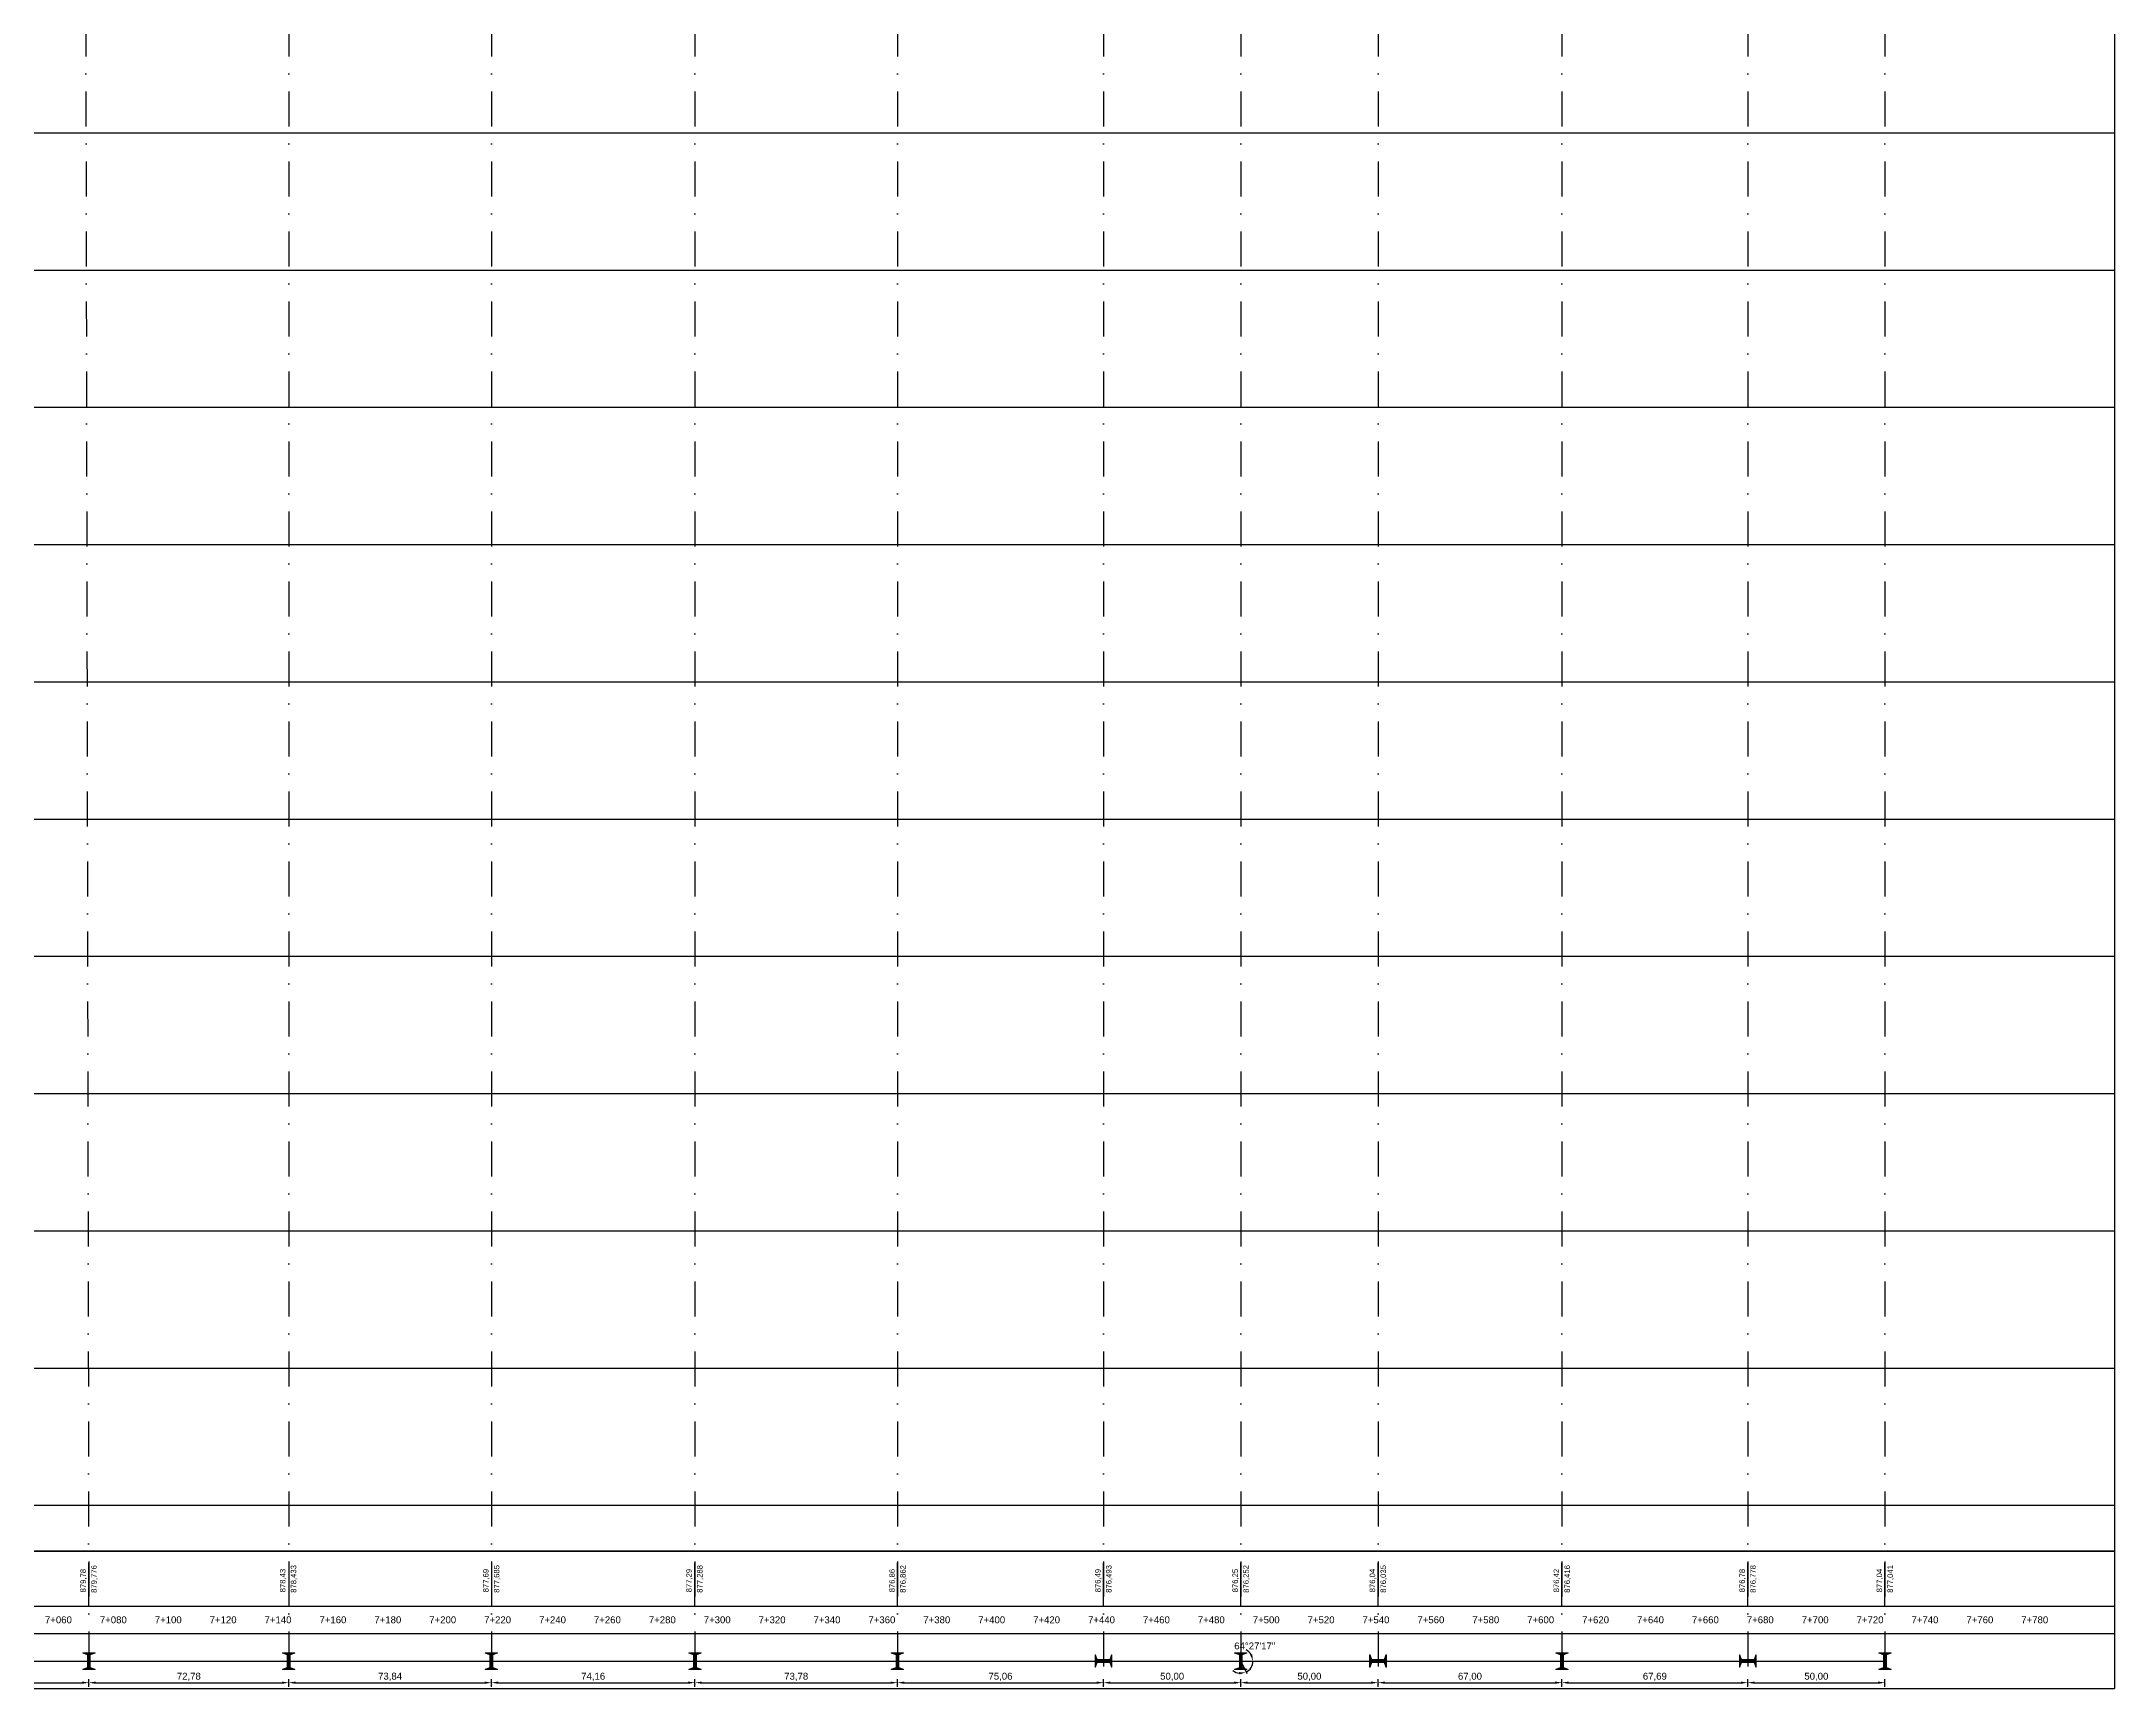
# Model space of a CAD drawing. Header units: metres. Extents: x -121 to 9872, y 3505 to 10721.
# Drawn here: x 7073 to 7828, y 5510 to 6110 of the extents above; entities that cross this region are included whole.
import ezdxf
from ezdxf.enums import TextEntityAlignment as Align

# ---------------------------------------------------------------- set-up
doc = ezdxf.new("R2010")
doc.units = ezdxf.units.M
doc.set_wipeout_variables(frame=1)
doc.header["$PDMODE"] = 2
doc.linetypes.add('DASHDOT', pattern=[25.4, 12.7, -6.35, 0, -6.35])
for name, color, linetype in [('EsquemáticoAlinhamento', 7, 'Continuous'), ('GRID', 253, 'Continuous'), ('Modelo_CotaTerreno_Perfil', 7, 'Continuous'), ('Perfil - Caixa', 251, 'Continuous'), ('Perfil - Texto Estaca', 7, 'Continuous'), ('Poste', 7, 'Continuous'), ('Poste Perfil', 251, 'Continuous'), ('Vertice', 8, 'Continuous')]:
    doc.layers.add(name, color=color, linetype=linetype)
doc.styles.add('R80', font='arial.ttf', dxfattribs={"height": 2})
doc.styles.get("Standard").update_dxf_attribs({"font": 'arial.ttf'})
doc.dimstyles.new('ISO-25', dxfattribs={"dimtxt": 2.5, "dimasz": 2.5, "dimexe": 1.25, "dimexo": 0.625, "dimtad": 1, "dimzin": 1, "dimtxsty": 'Standard', "dimcen": 2.5, "dimaunit": 1, "dimadec": 3, "dimazin": 3, "dimtfac": 1, "dimtmove": 0, "dimatfit": 3, "dimfxlon": 1, "dimarcsym": 0})

# ---------------------------------------------------------------- blocks, each defined once
blk = doc.blocks.new('PosteBloco')
at = {"lineweight": 0}
blk.add_lwpolyline([(-2.3, 0.52), (-2.9, 2.24), (-3.05, 2.24), (-3.05, -2.24), (-2.9, -2.24), (-2.3, -0.52), (2.3, -0.52), (2.9, -2.24), (3.05, -2.24), (3.05, 2.24), (2.9, 2.24), (2.3, 0.52)], close=True, dxfattribs=at)
blk.add_wipeout([(-2.3, 0.52), (-2.9, 2.24), (-3.05, 2.24), (-3.05, -2.24), (-2.9, -2.24), (-2.3, -0.52), (2.3, -0.52), (2.9, -2.24), (3.05, -2.24), (3.05, 2.24), (2.9, 2.24), (2.3, 0.52)]).dxf.layer = 'Poste'
at = {"layer": 'Poste Perfil'}
h = blk.add_hatch(color=256, dxfattribs=at)
h.dxf.hatch_style = 1
h.paths.add_polyline_path([(-2.3, 0.52), (-2.9, 2.24), (-3.05, 2.24), (-3.05, -2.24), (-2.9, -2.24), (-2.3, -0.52), (2.3, -0.52), (2.9, -2.24), (3.05, -2.24), (3.05, 2.24), (2.9, 2.24), (2.3, 0.52)])
at = {"color": 251, "lineweight": 0}
blk.add_circle((0, 0), 0.182, dxfattribs=at)
blk = doc.blocks.new('EsquematicoPlantaGaveta')
at = {"rotation": 269.9999999999131}
blk.add_blockref('PosteBloco', (0, 0), dxfattribs=at)
blk = doc.blocks.new('EsquematicoPlantaTopo')
at = {"layer": 'Poste Perfil'}
blk.add_blockref('PosteBloco', (0, 0), dxfattribs=at)
blk = doc.blocks.new('*D419')
at = {"layer": 'Defpoints', "color": 0, "transparency": 16777216}
for p in [(18.8, 5520.2), (93.89, 5520.2), (98.89, 5520.2), (99.08, 5520.2), (7744.18, 5520.2)]:
    blk.add_point(p, dxfattribs=at)
at = {"layer": 'Vertice', "color": 1, "lineweight": -2, "transparency": 16777216}
blk.add_line((100.33, 5520.2), (99.08, 5520.2), dxfattribs=at)
for start, end in [(27.89534, 55.79069), (304.2082, 332.10354), (359.99889, 360)]:
    blk.add_arc((93.89, 5520.2), 5.19, start, end, dxfattribs=at)
at = {"layer": 'Vertice', "color": 1, "transparency": 16777216}
for points in [[(98.88, 5522.73), (98.07, 5522.53), (99.08, 5520.2)], [(98.07, 5517.88), (98.88, 5517.68), (99.08, 5520.2)]]:
    blk.add_solid(points, dxfattribs=at)
at = {"layer": 'Vertice', "color": 0, "transparency": 16777216, "insert": (98.92, 5525.69), "char_height": 2.5, "attachment_point": 5}
blk.add_mtext('0°0\'4"', dxfattribs=at)
blk = doc.blocks.new('*D420')
at = {"layer": 'Defpoints', "color": 0, "transparency": 16777216}
for p in [(18.8, 5520.21), (317.44, 5520.21), (322.41, 5520.74), (322.7, 5520.39), (7744.18, 5520.21)]:
    blk.add_point(p, dxfattribs=at)
at = {"layer": 'Vertice', "color": 1, "lineweight": -2, "transparency": 16777216}
blk.add_line((323.92, 5520.91), (322.67, 5520.77), dxfattribs=at)
for start, end in [(33.66235, 61.14886), (305.02697, 332.51349), (360, 6.17583)]:
    blk.add_arc((317.44, 5520.21), 5.26, start, end, dxfattribs=at)
at = {"layer": 'Vertice', "color": 1, "transparency": 16777216}
for points in [[(322.21, 5523.26), (321.43, 5522.98), (322.67, 5520.77)], [(321.71, 5517.88), (322.52, 5517.68), (322.7, 5520.21)]]:
    blk.add_solid(points, dxfattribs=at)
at = {"layer": 'Vertice', "color": 0, "transparency": 16777216, "insert": (314.19, 5525.87), "char_height": 2.5, "attachment_point": 5}
blk.add_mtext('6°10\'33"', dxfattribs=at)
blk = doc.blocks.new('*D421')
at = {"layer": 'Defpoints', "color": 0, "transparency": 16777216}
for p in [(408.33, 5525.2), (410.45, 5523.89), (18.8, 5520.21), (408.3, 5520.21), (7744.18, 5520.21)]:
    blk.add_point(p, dxfattribs=at)
at = {"layer": 'Vertice', "color": 1, "lineweight": -2, "transparency": 16777216}
blk.add_arc((408.3, 5520.21), 4.27, 34.0786, 55.55779, dxfattribs=at)
at = {"layer": 'Vertice', "color": 1, "transparency": 16777216}
for points in [[(410.59, 5523.33), (410.84, 5524.12), (408.33, 5524.47)], [(412.23, 5522.72), (411.44, 5522.47), (412.57, 5520.21)]]:
    blk.add_solid(points, dxfattribs=at)
at = {"layer": 'Vertice', "color": 0, "transparency": 16777216, "insert": (418.36, 5525.9), "char_height": 2.5, "attachment_point": 5}
blk.add_mtext('89°38\'11"', dxfattribs=at)
blk = doc.blocks.new('*D422')
at = {"layer": 'Defpoints', "color": 0, "transparency": 16777216}
for p in [(18.8, 5520.21), (1069.43, 5520.21), (1074.72, 5520.21), (1074.72, 5520.21), (7744.18, 5520.21)]:
    blk.add_point(p, dxfattribs=at)
at = {"layer": 'Vertice', "color": 1, "lineweight": -2, "transparency": 16777216}
for start, end in [(27.39362, 54.7536), (305.28003, 332.64002), (360, 0.03363)]:
    blk.add_arc((1069.43, 5520.21), 5.29, start, end, dxfattribs=at)
at = {"layer": 'Vertice', "color": 1, "transparency": 16777216}
for points in [[(1074.53, 5522.74), (1073.72, 5522.54), (1074.72, 5520.21)], [(1073.72, 5517.87), (1074.53, 5517.68), (1074.72, 5520.21)]]:
    blk.add_solid(points, dxfattribs=at)
at = {"layer": 'Vertice', "color": 0, "transparency": 16777216, "insert": (1074.72, 5526.53), "char_height": 2.5, "attachment_point": 5}
blk.add_mtext('0°2\'1"', dxfattribs=at)
blk = doc.blocks.new('*D423')
at = {"layer": 'Defpoints', "color": 0, "transparency": 16777216}
for p in [(18.8, 5520.21), (1730.4, 5520.21), (1735.25, 5518.97), (1735.97, 5519.27), (7744.18, 5520.21)]:
    blk.add_point(p, dxfattribs=at)
at = {"layer": 'Vertice', "color": 1, "lineweight": -2, "transparency": 16777216}
blk.add_line((1735.86, 5518.82), (1737.08, 5518.51), dxfattribs=at)
for start, end in [(25.60978, 51.21956), (294.49933, 320.10911), (345.71889, 360)]:
    blk.add_arc((1730.4, 5520.21), 5.64, start, end, dxfattribs=at)
at = {"layer": 'Vertice', "color": 1, "transparency": 16777216}
for points in [[(1735.9, 5522.74), (1735.08, 5522.55), (1736.04, 5520.21)], [(1734.36, 5516.78), (1735.1, 5516.4), (1735.87, 5518.81)]]:
    blk.add_solid(points, dxfattribs=at)
at = {"layer": 'Vertice', "color": 0, "transparency": 16777216, "insert": (1735.58, 5526.22), "char_height": 2.5, "attachment_point": 5}
blk.add_mtext('14°16\'52"', dxfattribs=at)
blk = doc.blocks.new('*D424')
at = {"layer": 'Defpoints', "color": 0, "transparency": 16777216}
for p in [(18.8, 5520.21), (2179.17, 5520.21), (2184.17, 5520.21), (2184.17, 5520.21), (7744.18, 5520.21)]:
    blk.add_point(p, dxfattribs=at)
at = {"layer": 'Vertice', "color": 1, "lineweight": -2, "transparency": 16777216}
for start, end in [(28.97836, 57.95672), (302.04245, 331.02081), (359.99917, 360)]:
    blk.add_arc((2179.18, 5520.21), 5, start, end, dxfattribs=at)
at = {"layer": 'Vertice', "color": 1, "transparency": 16777216}
for points in [[(2183.95, 5522.73), (2183.14, 5522.52), (2184.17, 5520.21)], [(2183.14, 5517.89), (2183.95, 5517.68), (2184.17, 5520.21)]]:
    blk.add_solid(points, dxfattribs=at)
at = {"layer": 'Vertice', "color": 0, "transparency": 16777216, "insert": (2183.93, 5526.57), "char_height": 2.5, "attachment_point": 5}
blk.add_mtext('0°0\'3"', dxfattribs=at)
blk = doc.blocks.new('*D425')
at = {"layer": 'Defpoints', "color": 0, "transparency": 16777216}
for p in [(18.8, 5520.21), (2756.33, 5520.21), (2761.3, 5520.69), (2761.3, 5520.37), (7744.18, 5520.21)]:
    blk.add_point(p, dxfattribs=at)
at = {"layer": 'Vertice', "color": 1, "lineweight": -2, "transparency": 16777216}
for start, end in [(34.61408, 63.6901), (301.84795, 330.92398), (360, 5.53806)]:
    blk.add_arc((2756.33, 5520.21), 4.98, start, end, dxfattribs=at)
at = {"layer": 'Vertice', "color": 1, "transparency": 16777216}
for points in [[(2760.82, 5523.18), (2760.03, 5522.89), (2761.28, 5520.69)], [(2760.27, 5517.89), (2761.08, 5517.68), (2761.31, 5520.21)]]:
    blk.add_solid(points, dxfattribs=at)
at = {"layer": 'Vertice', "color": 0, "transparency": 16777216, "insert": (2762.28, 5526.53), "char_height": 2.5, "attachment_point": 5}
blk.add_mtext('5°32\'17"', dxfattribs=at)
blk = doc.blocks.new('*D426')
at = {"layer": 'Defpoints', "color": 0, "transparency": 16777216}
for p in [(18.8, 5520.21), (3042.28, 5520.21), (3047.25, 5520.33), (3047.27, 5520.57), (7744.18, 5520.21)]:
    blk.add_point(p, dxfattribs=at)
at = {"layer": 'Vertice', "color": 1, "lineweight": -2, "transparency": 16777216}
for start, end in [(33.26399, 62.38049), (301.76701, 330.88351), (360, 4.1475)]:
    blk.add_arc((3042.28, 5520.21), 4.97, start, end, dxfattribs=at)
at = {"layer": 'Vertice', "color": 1, "transparency": 16777216}
for points in [[(3046.83, 5523.07), (3046.05, 5522.8), (3047.24, 5520.56)], [(3046.22, 5517.89), (3047.03, 5517.68), (3047.25, 5520.21)]]:
    blk.add_solid(points, dxfattribs=at)
at = {"layer": 'Vertice', "color": 0, "transparency": 16777216, "insert": (3047.09, 5525.65), "char_height": 2.5, "attachment_point": 5}
blk.add_mtext('4°8\'51"', dxfattribs=at)
blk = doc.blocks.new('*D427')
at = {"layer": 'Defpoints', "color": 0, "transparency": 16777216}
for p in [(18.8, 5520.21), (4017.51, 5520.21), (4021.79, 5517.61), (4021.98, 5518.5), (7744.18, 5520.21)]:
    blk.add_point(p, dxfattribs=at)
at = {"layer": 'Vertice', "color": 1, "lineweight": -2, "transparency": 16777216}
for start, end in [(30.31373, 60.62746), (268.10588, 298.41961), (328.73333, 360)]:
    blk.add_arc((4017.51, 5520.21), 4.78, start, end, dxfattribs=at)
at = {"layer": 'Vertice', "color": 1, "transparency": 16777216}
for points in [[(4022.04, 5522.73), (4021.24, 5522.51), (4022.29, 5520.21)], [(4019.5, 5516.3), (4020.07, 5515.7), (4021.6, 5517.72)]]:
    blk.add_solid(points, dxfattribs=at)
at = {"layer": 'Vertice', "color": 0, "transparency": 16777216, "insert": (4024.12, 5526.66), "char_height": 2.5, "attachment_point": 5}
blk.add_mtext('31°16\'0"', dxfattribs=at)
blk = doc.blocks.new('*D428')
at = {"layer": 'Defpoints', "color": 0, "transparency": 16777216}
for p in [(18.8, 5520.21), (4503.97, 5520.21), (4508.96, 5520.08), (4508.96, 5520.02), (7744.18, 5520.21)]:
    blk.add_point(p, dxfattribs=at)
at = {"layer": 'Vertice', "color": 1, "lineweight": -2, "transparency": 16777216}
for start, end in [(28.96918, 57.93836), (299.98969, 328.95887), (357.92806, 360)]:
    blk.add_arc((4503.97, 5520.21), 5, start, end, dxfattribs=at)
at = {"layer": 'Vertice', "color": 1, "transparency": 16777216}
for points in [[(4508.74, 5522.73), (4507.94, 5522.52), (4508.96, 5520.21)], [(4507.85, 5517.75), (4508.65, 5517.51), (4508.96, 5520.02)]]:
    blk.add_solid(points, dxfattribs=at)
at = {"layer": 'Vertice', "color": 0, "transparency": 16777216, "insert": (4509.75, 5526.56), "char_height": 2.5, "attachment_point": 5}
blk.add_mtext('2°4\'19"', dxfattribs=at)
blk = doc.blocks.new('*D429')
at = {"layer": 'Defpoints', "color": 0, "transparency": 16777216}
for p in [(18.8, 5520.2), (5017.76, 5520.2), (5022.76, 5520.2), (5022.76, 5520.2), (7744.18, 5520.2)]:
    blk.add_point(p, dxfattribs=at)
at = {"layer": 'Vertice', "color": 1, "lineweight": -2, "transparency": 16777216}
for start, end in [(28.98172, 57.96343), (302.0349, 331.01662), (359.99833, 360)]:
    blk.add_arc((5017.76, 5520.2), 5, start, end, dxfattribs=at)
at = {"layer": 'Vertice', "color": 1, "transparency": 16777216}
for points in [[(5022.54, 5522.73), (5021.73, 5522.52), (5022.76, 5520.2)], [(5021.73, 5517.89), (5022.54, 5517.68), (5022.76, 5520.2)]]:
    blk.add_solid(points, dxfattribs=at)
at = {"layer": 'Vertice', "color": 0, "transparency": 16777216, "insert": (5022.7, 5526.2), "char_height": 2.5, "attachment_point": 5}
blk.add_mtext('0°0\'6"', dxfattribs=at)
blk = doc.blocks.new('*D430')
at = {"layer": 'Defpoints', "color": 0, "transparency": 16777216}
for p in [(18.8, 5520.21), (5531.56, 5520.21), (5536.33, 5518.74), (5536.34, 5519.24), (7744.18, 5520.21)]:
    blk.add_point(p, dxfattribs=at)
at = {"layer": 'Vertice', "color": 1, "lineweight": -2, "transparency": 16777216}
for start, end in [(29.66491, 59.32983), (283.58989, 313.25481), (342.91972, 360)]:
    blk.add_arc((5531.56, 5520.21), 4.88, start, end, dxfattribs=at)
at = {"layer": 'Vertice', "color": 1, "transparency": 16777216}
for points in [[(5536.2, 5522.73), (5535.4, 5522.52), (5536.44, 5520.21)], [(5534.55, 5516.87), (5535.26, 5516.43), (5536.22, 5518.77)]]:
    blk.add_solid(points, dxfattribs=at)
at = {"layer": 'Vertice', "color": 0, "transparency": 16777216, "insert": (5538.41, 5526.17), "char_height": 2.5, "attachment_point": 5}
blk.add_mtext('17°4\'49"', dxfattribs=at)
blk = doc.blocks.new('*D431')
at = {"layer": 'Defpoints', "color": 0, "transparency": 16777216}
for p in [(6123.58, 5522.15), (6123.87, 5520.86), (18.8, 5520.21), (6118.98, 5520.21), (7744.18, 5520.21)]:
    blk.add_point(p, dxfattribs=at)
at = {"layer": 'Vertice', "color": 1, "lineweight": -2, "transparency": 16777216}
for start, end in [(52.26643, 81.58092), (360, 22.95194), (301.37102, 330.68551)]:
    blk.add_arc((6118.98, 5520.21), 4.94, start, end, dxfattribs=at)
at = {"layer": 'Vertice', "color": 1, "transparency": 16777216}
for points in [[(6122.33, 5524.37), (6121.67, 5523.86), (6123.53, 5522.13)], [(6122.88, 5517.89), (6123.69, 5517.68), (6123.92, 5520.21)]]:
    blk.add_solid(points, dxfattribs=at)
at = {"layer": 'Vertice', "color": 0, "transparency": 16777216, "insert": (6126.09, 5526.83), "char_height": 2.5, "attachment_point": 5}
blk.add_mtext('22°57\'7"', dxfattribs=at)
blk = doc.blocks.new('*D432')
at = {"layer": 'Defpoints', "color": 0, "transparency": 16777216}
for p in [(6649.93, 5525.21), (6652.44, 5524.55), (18.8, 5520.21), (6649.93, 5520.21), (7744.18, 5520.21)]:
    blk.add_point(p, dxfattribs=at)
at = {"layer": 'Vertice', "color": 1, "lineweight": -2, "transparency": 16777216}
blk.add_line((6649.93, 5526.47), (6649.93, 5525.22), dxfattribs=at)
blk.add_arc((6649.93, 5520.21), 5.02, 28.8541, 61.14562, dxfattribs=at)
at = {"layer": 'Vertice', "color": 1, "transparency": 16777216}
for points in [[(6652.25, 5524.2), (6652.45, 5525), (6649.93, 5525.22)], [(6654.73, 5522.73), (6653.92, 5522.52), (6654.95, 5520.21)]]:
    blk.add_solid(points, dxfattribs=at)
at = {"layer": 'Vertice', "color": 0, "transparency": 16777216, "insert": (6658.64, 5527.59), "char_height": 2.5, "attachment_point": 5}
blk.add_mtext('89°59\'59"', dxfattribs=at)
blk = doc.blocks.new('*D433')
at = {"layer": 'Defpoints', "color": 0, "transparency": 16777216}
for p in [(18.8, 5520.21), (7509.49, 5520.21), (7511.64, 5515.69), (7512.76, 5517.15), (7744.18, 5520.21)]:
    blk.add_point(p, dxfattribs=at)
at = {"layer": 'Vertice', "color": 1, "lineweight": -2, "transparency": 16777216}
for start, end in [(32.40299, 64.80598), (230.7393, 263.14229), (295.54528, 360)]:
    blk.add_arc((7509.49, 5520.21), 4.48, start, end, dxfattribs=at)
at = {"layer": 'Vertice', "color": 1, "transparency": 16777216}
for points in [[(7513.67, 5522.72), (7512.87, 5522.49), (7513.97, 5520.21)], [(7508.88, 5516.17), (7509.02, 5515.35), (7511.42, 5516.16)]]:
    blk.add_solid(points, dxfattribs=at)
at = {"layer": 'Vertice', "color": 0, "transparency": 16777216, "insert": (7514.58, 5525.71), "char_height": 2.5, "attachment_point": 5}
blk.add_mtext('64°27\'17"', dxfattribs=at)
blk = doc.blocks.new('*D521')
at = {"color": 0, "lineweight": -2, "transparency": 16777216}
for p, q in [((7014.49, 5512.34), (7014.49, 5513.59)), ((7089.86, 5510.83), (7089.86, 5513.59)), ((7016.99, 5512.34), (7087.36, 5512.34))]:
    blk.add_line(p, q, dxfattribs=at)
at = {"color": 0, "transparency": 16777216}
for points in [[(7016.99, 5512.76), (7016.99, 5511.92), (7014.49, 5512.34)], [(7087.36, 5512.76), (7087.36, 5511.92), (7089.86, 5512.34)]]:
    blk.add_solid(points, dxfattribs=at)
at = {"layer": 'Defpoints', "color": 0, "transparency": 16777216}
for p in [(7014.49, 5512.34), (7089.86, 5512.34), (7089.86, 5510.21)]:
    blk.add_point(p, dxfattribs=at)
at = {"color": 0, "transparency": 16777216, "insert": (7052.17, 5514.47), "char_height": 2.5, "attachment_point": 5}
blk.add_mtext('75,38', dxfattribs=at)
blk = doc.blocks.new('*D522')
at = {"color": 0, "lineweight": -2, "transparency": 16777216}
for p, q in [((7089.86, 5510.83), (7089.86, 5513.59)), ((7162.65, 5510.83), (7162.65, 5513.59)), ((7092.36, 5512.34), (7160.15, 5512.34))]:
    blk.add_line(p, q, dxfattribs=at)
at = {"color": 0, "transparency": 16777216}
for points in [[(7092.36, 5512.76), (7092.36, 5511.92), (7089.86, 5512.34)], [(7160.15, 5512.76), (7160.15, 5511.92), (7162.65, 5512.34)]]:
    blk.add_solid(points, dxfattribs=at)
at = {"layer": 'Defpoints', "color": 0, "transparency": 16777216}
for p in [(7089.86, 5510.21), (7162.65, 5512.34), (7162.65, 5510.21)]:
    blk.add_point(p, dxfattribs=at)
at = {"color": 0, "transparency": 16777216, "insert": (7126.25, 5514.47), "char_height": 2.5, "attachment_point": 5}
blk.add_mtext('72,78', dxfattribs=at)
blk = doc.blocks.new('*D523')
at = {"color": 0, "lineweight": -2, "transparency": 16777216}
for p, q in [((7162.65, 5510.83), (7162.65, 5513.59)), ((7236.49, 5510.83), (7236.49, 5513.59)), ((7165.15, 5512.34), (7233.99, 5512.34))]:
    blk.add_line(p, q, dxfattribs=at)
at = {"color": 0, "transparency": 16777216}
for points in [[(7165.15, 5512.76), (7165.15, 5511.92), (7162.65, 5512.34)], [(7233.99, 5512.76), (7233.99, 5511.92), (7236.49, 5512.34)]]:
    blk.add_solid(points, dxfattribs=at)
at = {"layer": 'Defpoints', "color": 0, "transparency": 16777216}
for p in [(7162.65, 5510.21), (7236.49, 5512.34), (7236.49, 5510.21)]:
    blk.add_point(p, dxfattribs=at)
at = {"color": 0, "transparency": 16777216, "insert": (7199.57, 5514.47), "char_height": 2.5, "attachment_point": 5}
blk.add_mtext('73,84', dxfattribs=at)
blk = doc.blocks.new('*D524')
at = {"color": 0, "lineweight": -2, "transparency": 16777216}
for p, q in [((7236.49, 5510.83), (7236.49, 5513.59)), ((7310.64, 5510.83), (7310.64, 5513.59)), ((7238.99, 5512.34), (7308.14, 5512.34))]:
    blk.add_line(p, q, dxfattribs=at)
at = {"color": 0, "transparency": 16777216}
for points in [[(7238.99, 5512.76), (7238.99, 5511.92), (7236.49, 5512.34)], [(7308.14, 5512.76), (7308.14, 5511.92), (7310.64, 5512.34)]]:
    blk.add_solid(points, dxfattribs=at)
at = {"layer": 'Defpoints', "color": 0, "transparency": 16777216}
for p in [(7236.49, 5510.21), (7310.64, 5512.34), (7310.64, 5510.21)]:
    blk.add_point(p, dxfattribs=at)
at = {"color": 0, "transparency": 16777216, "insert": (7273.56, 5514.47), "char_height": 2.5, "attachment_point": 5}
blk.add_mtext('74,16', dxfattribs=at)
blk = doc.blocks.new('*D525')
at = {"color": 0, "lineweight": -2, "transparency": 16777216}
for p, q in [((7310.64, 5510.83), (7310.64, 5513.59)), ((7384.42, 5510.83), (7384.42, 5513.59)), ((7313.14, 5512.34), (7381.92, 5512.34))]:
    blk.add_line(p, q, dxfattribs=at)
at = {"color": 0, "transparency": 16777216}
for points in [[(7313.14, 5512.76), (7313.14, 5511.92), (7310.64, 5512.34)], [(7381.92, 5512.76), (7381.92, 5511.92), (7384.42, 5512.34)]]:
    blk.add_solid(points, dxfattribs=at)
at = {"layer": 'Defpoints', "color": 0, "transparency": 16777216}
for p in [(7310.64, 5510.21), (7384.42, 5512.34), (7384.42, 5510.21)]:
    blk.add_point(p, dxfattribs=at)
at = {"color": 0, "transparency": 16777216, "insert": (7347.53, 5514.47), "char_height": 2.5, "attachment_point": 5}
blk.add_mtext('73,78', dxfattribs=at)
blk = doc.blocks.new('*D413')
at = {"color": 0, "lineweight": -2, "transparency": 16777216}
for p, q in [((7384.42, 5510.83), (7384.42, 5513.59)), ((7459.49, 5510.83), (7459.49, 5513.59)), ((7386.92, 5512.34), (7456.99, 5512.34))]:
    blk.add_line(p, q, dxfattribs=at)
at = {"color": 0, "transparency": 16777216}
for points in [[(7386.92, 5512.76), (7386.92, 5511.92), (7384.42, 5512.34)], [(7456.99, 5512.76), (7456.99, 5511.92), (7459.49, 5512.34)]]:
    blk.add_solid(points, dxfattribs=at)
at = {"layer": 'Defpoints', "color": 0, "transparency": 16777216}
for p in [(7384.42, 5510.21), (7459.49, 5512.34), (7459.49, 5510.21)]:
    blk.add_point(p, dxfattribs=at)
at = {"color": 0, "transparency": 16777216, "insert": (7421.95, 5514.47), "char_height": 2.5, "attachment_point": 5}
blk.add_mtext('75,06', dxfattribs=at)
blk = doc.blocks.new('*D414')
at = {"color": 0, "lineweight": -2, "transparency": 16777216}
for p, q in [((7459.49, 5510.83), (7459.49, 5513.59)), ((7509.49, 5510.83), (7509.49, 5513.59)), ((7461.99, 5512.34), (7506.99, 5512.34))]:
    blk.add_line(p, q, dxfattribs=at)
at = {"color": 0, "transparency": 16777216}
for points in [[(7461.99, 5512.76), (7461.99, 5511.92), (7459.49, 5512.34)], [(7506.99, 5512.76), (7506.99, 5511.92), (7509.49, 5512.34)]]:
    blk.add_solid(points, dxfattribs=at)
at = {"layer": 'Defpoints', "color": 0, "transparency": 16777216}
for p in [(7459.49, 5510.21), (7509.49, 5512.34), (7509.49, 5510.21)]:
    blk.add_point(p, dxfattribs=at)
at = {"color": 0, "transparency": 16777216, "insert": (7484.49, 5514.47), "char_height": 2.5, "attachment_point": 5}
blk.add_mtext('50,00', dxfattribs=at)
blk = doc.blocks.new('*D415')
at = {"color": 0, "lineweight": -2, "transparency": 16777216}
for p, q in [((7509.49, 5510.83), (7509.49, 5513.59)), ((7559.49, 5510.83), (7559.49, 5513.59)), ((7511.99, 5512.34), (7556.99, 5512.34))]:
    blk.add_line(p, q, dxfattribs=at)
at = {"color": 0, "transparency": 16777216}
for points in [[(7511.99, 5512.76), (7511.99, 5511.92), (7509.49, 5512.34)], [(7556.99, 5512.76), (7556.99, 5511.92), (7559.49, 5512.34)]]:
    blk.add_solid(points, dxfattribs=at)
at = {"layer": 'Defpoints', "color": 0, "transparency": 16777216}
for p in [(7509.49, 5510.21), (7559.49, 5512.34), (7559.49, 5510.21)]:
    blk.add_point(p, dxfattribs=at)
at = {"color": 0, "transparency": 16777216, "insert": (7534.49, 5514.47), "char_height": 2.5, "attachment_point": 5}
blk.add_mtext('50,00', dxfattribs=at)
blk = doc.blocks.new('*D416')
at = {"color": 0, "lineweight": -2, "transparency": 16777216}
for p, q in [((7559.49, 5510.83), (7559.49, 5513.59)), ((7626.49, 5510.83), (7626.49, 5513.59)), ((7561.99, 5512.34), (7623.99, 5512.34))]:
    blk.add_line(p, q, dxfattribs=at)
at = {"color": 0, "transparency": 16777216}
for points in [[(7561.99, 5512.76), (7561.99, 5511.92), (7559.49, 5512.34)], [(7623.99, 5512.76), (7623.99, 5511.92), (7626.49, 5512.34)]]:
    blk.add_solid(points, dxfattribs=at)
at = {"layer": 'Defpoints', "color": 0, "transparency": 16777216}
for p in [(7559.49, 5510.21), (7626.49, 5512.34), (7626.49, 5510.21)]:
    blk.add_point(p, dxfattribs=at)
at = {"color": 0, "transparency": 16777216, "insert": (7592.99, 5514.47), "char_height": 2.5, "attachment_point": 5}
blk.add_mtext('67,00', dxfattribs=at)
blk = doc.blocks.new('*D417')
at = {"color": 0, "lineweight": -2, "transparency": 16777216}
for p, q in [((7626.49, 5510.83), (7626.49, 5513.59)), ((7694.18, 5510.83), (7694.18, 5513.59)), ((7628.99, 5512.34), (7691.68, 5512.34))]:
    blk.add_line(p, q, dxfattribs=at)
at = {"color": 0, "transparency": 16777216}
for points in [[(7628.99, 5512.76), (7628.99, 5511.92), (7626.49, 5512.34)], [(7691.68, 5512.76), (7691.68, 5511.92), (7694.18, 5512.34)]]:
    blk.add_solid(points, dxfattribs=at)
at = {"layer": 'Defpoints', "color": 0, "transparency": 16777216}
for p in [(7626.49, 5510.21), (7694.18, 5512.34), (7694.18, 5510.21)]:
    blk.add_point(p, dxfattribs=at)
at = {"color": 0, "transparency": 16777216, "insert": (7660.33, 5514.47), "char_height": 2.5, "attachment_point": 5}
blk.add_mtext('67,69', dxfattribs=at)
blk = doc.blocks.new('*D418')
at = {"color": 0, "lineweight": -2, "transparency": 16777216}
for p, q in [((7694.18, 5510.83), (7694.18, 5513.59)), ((7744.18, 5510.83), (7744.18, 5513.59)), ((7696.68, 5512.34), (7741.68, 5512.34))]:
    blk.add_line(p, q, dxfattribs=at)
at = {"color": 0, "transparency": 16777216}
for points in [[(7696.68, 5512.76), (7696.68, 5511.92), (7694.18, 5512.34)], [(7741.68, 5512.76), (7741.68, 5511.92), (7744.18, 5512.34)]]:
    blk.add_solid(points, dxfattribs=at)
at = {"layer": 'Defpoints', "color": 0, "transparency": 16777216}
for p in [(7694.18, 5510.21), (7744.18, 5512.34), (7744.18, 5510.21)]:
    blk.add_point(p, dxfattribs=at)
at = {"color": 0, "transparency": 16777216, "insert": (7719.18, 5514.47), "char_height": 2.5, "attachment_point": 5}
blk.add_mtext('50,00', dxfattribs=at)

msp = doc.modelspace()

# ---------------------------------------------------------------- linework, layer by layer
at = {"layer": 'GRID', "linetype": 'DASHDOT'}
for p, q in [((7162.645, 7876.973), (7162.645, 5510.205)), ((7310.642, 7876.973), (7310.642, 5510.205)), ((7384.421, 7876.973), (7384.421, 5510.205)), ((7459.485, 7876.973), (7459.485, 5510.205)), ((7509.486, 7876.973), (7509.486, 5510.205)), ((7559.486, 7876.973), (7559.486, 5510.205)), ((7626.486, 7876.973), (7626.486, 5510.205)), ((7694.176, 7876.973), (7694.176, 5510.205)), ((7744.176, 7876.973), (7744.176, 5510.205))]:
    msp.add_line(p, q, dxfattribs=at)
at = {"layer": 'GRID'}
for points in [[(-30.298, 5560.205), (-30.298, 7876.973), (7827.812, 7876.973), (7827.812, 5560.205), (-30.298, 5560.205)], [(-30.298, 6076.973), (7827.812, 6076.973)], [(-30.298, 6026.973), (7827.812, 6026.973)], [(-30.298, 5976.973), (7827.812, 5976.973)], [(-30.298, 5926.973), (7827.812, 5926.973)], [(-30.298, 5876.973), (7827.812, 5876.973)], [(-30.298, 5826.973), (7827.812, 5826.973)], [(-30.298, 5776.973), (7827.812, 5776.973)], [(-30.298, 5726.973), (7827.812, 5726.973)], [(-30.298, 5676.973), (7827.812, 5676.973)], [(-30.298, 5626.973), (7827.812, 5626.973)], [(-30.298, 5576.973), (7827.812, 5576.973)]]:
    msp.add_lwpolyline(points, dxfattribs=at)
at = {"layer": 'Modelo_CotaTerreno_Perfil'}
for points in [[(7089.805, 5540.233), (7089.805, 5555.992)], [(7162.765, 5540.243), (7162.765, 5556.001)], [(7236.633, 5540.333), (7236.633, 5556.091)], [(7310.642, 5540.205), (7310.642, 5555.964)], [(7384.421, 5540.205), (7384.421, 5555.964)], [(7459.485, 5540.205), (7459.485, 5555.964)], [(7509.486, 5540.205), (7509.486, 5555.964)], [(7559.486, 5540.205), (7559.486, 5555.964)], [(7626.486, 5540.205), (7626.486, 5555.964)], [(7694.176, 5540.205), (7694.176, 5555.964)], [(7744.176, 5540.205), (7744.176, 5555.964)]]:
    msp.add_lwpolyline(points, dxfattribs=at)
at = {"layer": 'Perfil - Caixa'}
for points in [[(-30.298, 5576.973), (7827.812, 5576.973)], [(7827.812, 5576.973), (7827.812, 5510.205)], [(18.802, 5560.205), (7827.812, 5560.205)], [(-30.298, 5540.205), (7827.812, 5540.205)], [(-30.298, 5530.205), (7827.812, 5530.205)], [(-30.298, 5510.205), (7827.812, 5510.205)]]:
    msp.add_lwpolyline(points, dxfattribs=at)

# ---------------------------------------------------------------- block references
at = {"layer": 'EsquemáticoAlinhamento'}
for p in [(7089.843, 5520.205), (7236.486, 5520.205)]:
    msp.add_blockref('EsquematicoPlantaGaveta', p, dxfattribs=at)

# ---------------------------------------------------------------- texts
at = {"layer": 'Modelo_CotaTerreno_Perfil'}
for s, p in [('879,78', (7087.732, 5545.23)), ('879,776', (7091.689, 5545.052)), ('878,43', (7160.442, 5545.258)), ('878,433', (7164.399, 5545.08)), ('877,69', (7234.442, 5545.258)), ('877,685', (7238.399, 5545.08)), ('877,29', (7308.442, 5545.258)), ('877,288', (7312.399, 5545.08)), ('876,86', (7382.442, 5545.258)), ('876,862', (7386.399, 5545.08)), ('876,49', (7457.442, 5545.258)), ('876,493', (7461.399, 5545.08)), ('876,25', (7507.443, 5545.258)), ('876,252', (7511.4, 5545.08)), ('876,04', (7557.443, 5545.258)), ('876,035', (7561.4, 5545.08)), ('876,42', (7624.443, 5545.258)), ('876,416', (7628.4, 5545.08)), ('876,78', (7692.133, 5545.258)), ('876,778', (7696.09, 5545.08)), ('877,04', (7742.133, 5545.258)), ('877,041', (7746.09, 5545.08))]:
    msp.add_text(s, height=2, rotation=90.00021, dxfattribs=at).set_placement(p, align=Align.MIDDLE_LEFT)
at = {"layer": 'Perfil - Texto Estaca', "linetype": 'ByBlock', "char_height": 2.5, "attachment_point": 8, "style": 'R80'}
for s, insert in [('{\\fArial|b0|i0|c0|p34;\\C7;7+060}', (7078.748, 5533.955)), ('{\\fArial|b0|i0|c0|p34;\\C7;7+080}', (7098.748, 5533.955)), ('{\\fArial|b0|i0|c0|p34;\\C7;7+100}', (7118.748, 5533.955)), ('{\\fArial|b0|i0|c0|p34;\\C7;7+120}', (7138.748, 5533.955)), ('{\\fArial|b0|i0|c0|p34;\\C7;7+140}', (7158.748, 5533.955)), ('{\\fArial|b0|i0|c0|p34;\\C7;7+160}', (7178.748, 5533.955)), ('{\\fArial|b0|i0|c0|p34;\\C7;7+180}', (7198.748, 5533.955)), ('{\\fArial|b0|i0|c0|p34;\\C7;7+200}', (7218.748, 5533.955)), ('{\\fArial|b0|i0|c0|p34;\\C7;7+220}', (7238.748, 5533.955)), ('{\\fArial|b0|i0|c0|p34;\\C7;7+240}', (7258.748, 5533.955)), ('{\\fArial|b0|i0|c0|p34;\\C7;7+260}', (7278.748, 5533.955)), ('{\\fArial|b0|i0|c0|p34;\\C7;7+280}', (7298.748, 5533.955)), ('{\\fArial|b0|i0|c0|p34;\\C7;7+300}', (7318.748, 5533.955)), ('{\\fArial|b0|i0|c0|p34;\\C7;7+320}', (7338.748, 5533.955)), ('{\\fArial|b0|i0|c0|p34;\\C7;7+340}', (7358.748, 5533.955)), ('{\\fArial|b0|i0|c0|p34;\\C7;7+360}', (7378.748, 5533.955)), ('{\\fArial|b0|i0|c0|p34;\\C7;7+380}', (7398.748, 5533.955)), ('{\\fArial|b0|i0|c0|p34;\\C7;7+400}', (7418.748, 5533.955)), ('{\\fArial|b0|i0|c0|p34;\\C7;7+420}', (7438.748, 5533.955)), ('{\\fArial|b0|i0|c0|p34;\\C7;7+440}', (7458.748, 5533.955)), ('{\\fArial|b0|i0|c0|p34;\\C7;7+460}', (7478.748, 5533.955)), ('{\\fArial|b0|i0|c0|p34;\\C7;7+480}', (7498.748, 5533.955)), ('{\\fArial|b0|i0|c0|p34;\\C7;7+500}', (7518.748, 5533.955)), ('{\\fArial|b0|i0|c0|p34;\\C7;7+520}', (7538.748, 5533.955)), ('{\\fArial|b0|i0|c0|p34;\\C7;7+540}', (7558.748, 5533.955)), ('{\\fArial|b0|i0|c0|p34;\\C7;7+560}', (7578.748, 5533.955)), ('{\\fArial|b0|i0|c0|p34;\\C7;7+580}', (7598.748, 5533.955)), ('{\\fArial|b0|i0|c0|p34;\\C7;7+600}', (7618.748, 5533.955)), ('{\\fArial|b0|i0|c0|p34;\\C7;7+620}', (7638.748, 5533.955)), ('{\\fArial|b0|i0|c0|p34;\\C7;7+640}', (7658.748, 5533.955)), ('{\\fArial|b0|i0|c0|p34;\\C7;7+660}', (7678.748, 5533.955)), ('{\\fArial|b0|i0|c0|p34;\\C7;7+680}', (7698.748, 5533.955)), ('{\\fArial|b0|i0|c0|p34;\\C7;7+700}', (7718.748, 5533.955)), ('{\\fArial|b0|i0|c0|p34;\\C7;7+720}', (7738.748, 5533.955)), ('{\\fArial|b0|i0|c0|p34;\\C7;7+740}', (7758.748, 5533.955)), ('{\\fArial|b0|i0|c0|p34;\\C7;7+760}', (7778.748, 5533.955)), ('{\\fArial|b0|i0|c0|p34;\\C7;7+780}', (7798.748, 5533.955))]:
    msp.add_mtext(s, dxfattribs=dict(at, insert=insert))

# ---------------------------------------------------------------- next in the draw order: linework, layer by layer
at = {"layer": 'GRID', "linetype": 'DASHDOT'}
for p, q in [((7085.401, 7876.973), (7089.862, 5510.205)), ((7236.486, 7876.973), (7236.486, 5510.205))]:
    msp.add_line(p, q, dxfattribs=at)

# ---------------------------------------------------------------- next in the draw order: block references
at = {"layer": 'EsquemáticoAlinhamento'}
for name, p in [('EsquematicoPlantaGaveta', (7384.421, 5520.205)), ('EsquematicoPlantaTopo', (7459.485, 5520.205)), ('EsquematicoPlantaGaveta', (7509.486, 5520.205)), ('EsquematicoPlantaTopo', (7559.486, 5520.205)), ('EsquematicoPlantaGaveta', (7626.486, 5520.205)), ('EsquematicoPlantaTopo', (7694.176, 5520.205)), ('EsquematicoPlantaGaveta', (7744.176, 5520.205))]:
    msp.add_blockref(name, p, dxfattribs=at)

# ---------------------------------------------------------------- next in the draw order: dimensions: what is measured, and where the dimension line sits
dim = msp.add_linear_dim(base=(7089.862, 5512.339), p1=(7014.485, 5512.339), p2=(7089.862, 5510.205), dimstyle='ISO-25', override={"dimtmove": 1})
dim.commit()
dim.dimension.update_dxf_attribs({"geometry": '*D521', "text_midpoint": (7052.174, 5514.466)})

# ---------------------------------------------------------------- next in the draw order: linework, layer by layer
at = {"layer": 'Perfil - Caixa'}
msp.add_lwpolyline([(18.802, 5520.205), (7744.176, 5520.205)], dxfattribs=at)
at = {"layer": 'Vertice'}
msp.add_lwpolyline([(7509.486, 5520.205), (7511.642, 5515.694)], dxfattribs=at)

# ---------------------------------------------------------------- next in the draw order: dimensions: what is measured, and where the dimension line sits
for base, p1, p2, picture, middle in [((7459.485, 5512.339), (7384.421, 5510.205), (7459.485, 5510.205), '*D413', (7421.953, 5514.466)), ((7509.486, 5512.339), (7459.485, 5510.205), (7509.486, 5510.205), '*D414', (7484.486, 5514.466)), ((7559.486, 5512.339), (7509.486, 5510.205), (7559.486, 5510.205), '*D415', (7534.486, 5514.466)), ((7626.486, 5512.339), (7559.486, 5510.205), (7626.486, 5510.205), '*D416', (7592.986, 5514.466)), ((7694.176, 5512.339), (7626.486, 5510.205), (7694.176, 5510.205), '*D417', (7660.331, 5514.466)), ((7744.176, 5512.339), (7694.176, 5510.205), (7744.176, 5510.205), '*D418', (7719.176, 5514.466))]:
    dim = msp.add_linear_dim(base=base, p1=p1, p2=p2, dimstyle='ISO-25', override={"dimtmove": 1})
    dim.commit()
    dim.dimension.update_dxf_attribs({"geometry": picture, "text_midpoint": middle})
at = {"layer": 'Vertice', "color": 7}
for base, line1, line2, picture, middle in [((6652.437, 5524.55), ((6649.928, 5520.205), (6649.928, 5525.205)), ((18.802, 5520.205), (7744.176, 5520.205)), '*D432', (6658.644, 5527.592)), ((6123.8744, 5520.8628), ((18.8023, 5520.2051), (7744.1763, 5520.2051)), ((6118.9783, 5520.2051), (6123.5825, 5522.1549)), '*D431', (6126.0928, 5526.8342)), ((4021.9793, 5518.5039), ((18.8023, 5520.2051), (7744.1763, 5520.2051)), ((4017.5114, 5520.2051), (4021.7852, 5517.61)), '*D427', (4024.1228, 5526.6599)), ((2184.1716, 5520.205), ((18.8023, 5520.2051), (7744.1763, 5520.2051)), ((2179.1716, 5520.2051), (2184.1716, 5520.205)), '*D424', (2183.9321, 5526.5691)), ((4508.9635, 5520.0846), ((18.8023, 5520.2051), (7744.1763, 5520.2051)), ((4503.9673, 5520.2051), (4508.9641, 5520.0243)), '*D428', (4509.7514, 5526.5628)), ((2761.3027, 5520.3655), ((18.8023, 5520.2051), (7744.1763, 5520.2051)), ((2756.3256, 5520.2051), (2761.3023, 5520.6876)), '*D425', (2762.2845, 5526.5274)), ((1735.9665, 5519.2722), ((1730.4042, 5520.2051), (1735.2497, 5518.9717)), ((18.8023, 5520.2051), (7744.1763, 5520.2051)), '*D423', (1735.5826, 5526.2192)), ((5022.7586, 5520.205), ((18.8023, 5520.2051), (7744.1763, 5520.2051)), ((5017.7586, 5520.2051), (5022.7586, 5520.2049)), '*D429', (5022.6978, 5526.2011)), ((5536.34215, 5519.24104), ((18.80233, 5520.2051), (7744.17633, 5520.20509)), ((5531.55533, 5520.20509), (5536.3348, 5518.73654)), '*D430', (5538.40974, 5526.1711)), ((322.7013, 5520.3941), ((18.8023, 5520.2051), (7744.1763, 5520.2051)), ((317.4431, 5520.2051), (322.4141, 5520.743)), '*D420', (314.1906, 5525.8694)), ((7512.764, 5517.151), ((18.802, 5520.205), (7744.176, 5520.205)), ((7509.486, 5520.205), (7511.642, 5515.694)), '*D433', (7514.577, 5525.709)), ((99.077, 5520.205), ((18.8023, 5520.2051), (7744.1763, 5520.2051)), ((93.8909, 5520.2051), (98.8909, 5520.205)), '*D419', (98.9164, 5525.6923)), ((3047.253248, 5520.325074), ((18.80233, 5520.205095), (7744.176329, 5520.205095)), ((3042.28183, 5520.205095), (3047.268736, 5520.566717)), '*D426', (3047.088821, 5525.654913))]:
    dim = msp.add_angular_dim_2l(base=base, line1=line1, line2=line2, dimstyle='ISO-25', override={"dimclrd": 1, "dimclre": 1, "dimaunit": 1, "dimadec": 3, "dimtmove": 1}, dxfattribs=at)
    dim.commit()
    dim.dimension.update_dxf_attribs({"geometry": picture, "text_midpoint": middle, "dimtype": 162})
at = {"layer": 'Vertice', "color": 0}
for base, line2, picture, middle in [((1074.7176, 5520.2061), ((1069.4321, 5520.2051), (1074.7177, 5520.2082)), '*D422', (1074.7165, 5526.5328)), ((410.4517, 5523.8903), ((408.3032, 5520.2051), (408.335, 5525.205)), '*D421', (418.3568, 5525.9005))]:
    dim = msp.add_angular_dim_2l(base=base, line1=((18.8023, 5520.2051), (7744.1763, 5520.2051)), line2=line2, dimstyle='ISO-25', override={"dimclrd": 1, "dimclre": 1, "dimaunit": 1, "dimadec": 3, "dimtmove": 1}, dxfattribs=at)
    dim.commit()
    dim.dimension.update_dxf_attribs({"geometry": picture, "text_midpoint": middle, "dimtype": 162})

# ---------------------------------------------------------------- next in the draw order: block references
at = {"layer": 'EsquemáticoAlinhamento'}
for p in [(7162.645, 5520.205), (7310.642, 5520.205)]:
    msp.add_blockref('EsquematicoPlantaGaveta', p, dxfattribs=at)

# ---------------------------------------------------------------- next in the draw order: dimensions: what is measured, and where the dimension line sits
for base, p1, p2, picture, middle in [((7162.645, 5512.339), (7089.862, 5510.205), (7162.645, 5510.205), '*D522', (7126.254, 5514.466)), ((7236.486, 5512.339), (7162.645, 5510.205), (7236.486, 5510.205), '*D523', (7199.566, 5514.466)), ((7310.642, 5512.339), (7236.486, 5510.205), (7310.642, 5510.205), '*D524', (7273.564, 5514.466)), ((7384.421, 5512.339), (7310.642, 5510.205), (7384.421, 5510.205), '*D525', (7347.532, 5514.466))]:
    dim = msp.add_linear_dim(base=base, p1=p1, p2=p2, dimstyle='ISO-25', override={"dimtmove": 1})
    dim.commit()
    dim.dimension.update_dxf_attribs({"geometry": picture, "text_midpoint": middle})

doc.saveas('drawing.dxf')
